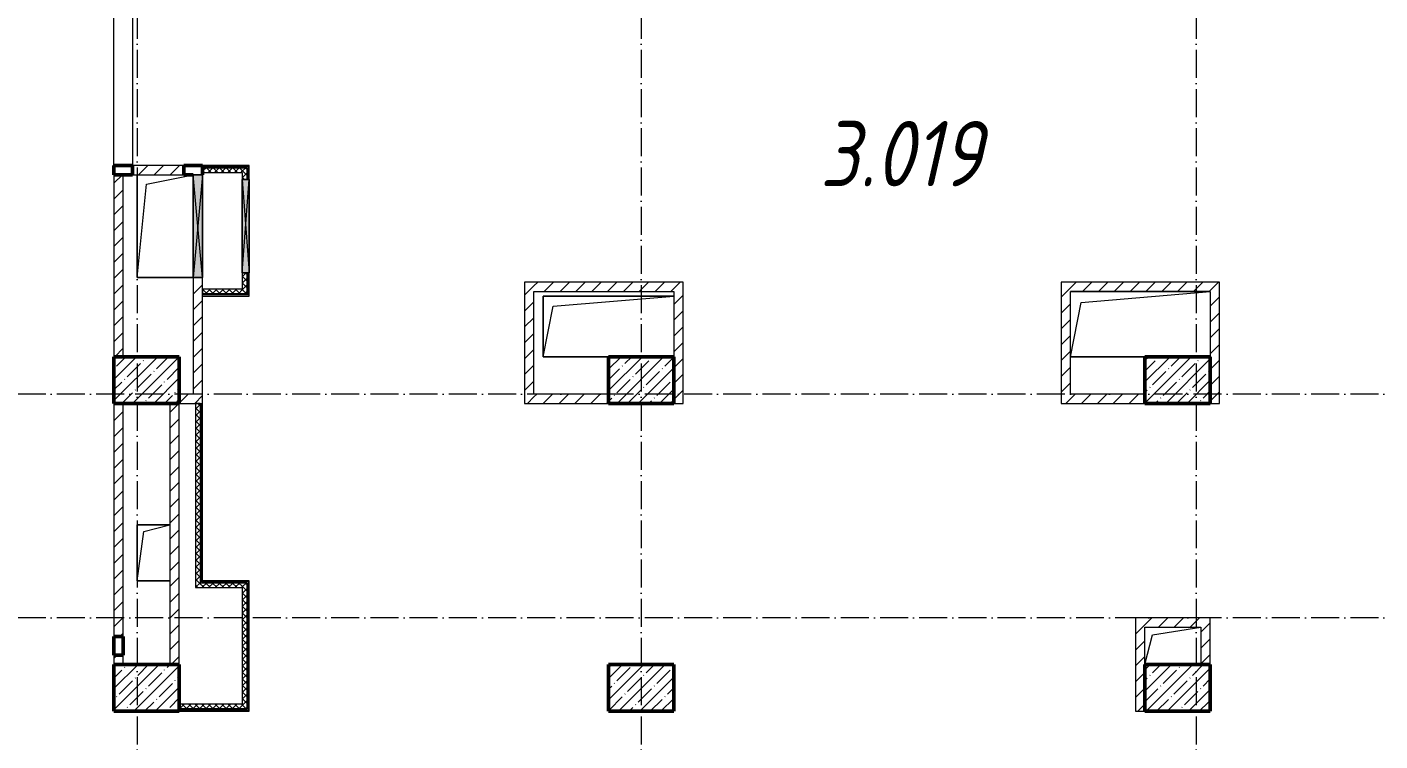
# Model space of a CAD drawing. Header units: millimetres. Extents: x -12989 to 629078, y -109036 to 555275.
# Drawn here: x 360339 to 374839, y -20600 to -12950 of the extents above; entities that cross this region are included whole.
import ezdxf

# ---------------------------------------------------------------- set-up
doc = ezdxf.new("R2010")
doc.units = ezdxf.units.MM
doc.linetypes.add('50_200_ШТРИХ_1Т_ш5_п1_п1_', pattern=[700, 500, -100, 0, -100])
for name, color, linetype, lineweight in [('4 -стяжа', 7, 'Continuous', 30), ('A-DETL-GENF-OTLN', 7, 'Continuous', 9), ('A-FLOR-____-OTLN', 7, 'Continuous', 9), ('A-GENM-____-OTLN', 7, 'Continuous', 9), ('A-GLAZ-____-OTLN', 7, 'Continuous', 9), ('A-WALL-____-MCUT', 7, 'Continuous', 13), ('A-WALL-____-MCUT-1', 7, 'Continuous', 9), ('A-WALL-____-PATT-1', 7, 'Continuous', 9), ('A-WALL-FNSH-MCUT-1', 7, 'Continuous', 9), ('I-WALL-____-OTLN', 7, 'Continuous', 9), ('S-COLS-____-MCUT', 7, 'Continuous', 50), ('S-COLS-____-OTLN', 7, 'Continuous', 9), ('S-GRID-____-OTLN-1', 7, '50_200_ШТРИХ_1Т_ш5_п1_п1_', 9), ('Марки помещений', 7, 'Continuous', 9)]:
    doc.layers.add(name, color=color, linetype=linetype, lineweight=lineweight)
doc.layers.add('A-WALL-____-PATT-3', color=9, linetype='Continuous', lineweight=9, true_color=0x808080)
doc.layers.get('4 -стяжа').off()
doc.styles.add('ISOCPEUR_I_2', font='isocpeui.ttf', dxfattribs={"width": 0.85, "height": 2.3})
pattern_1 = [(45, (283770.71, -86863.46), (-84.85281, 84.85281), [])]
pattern_2 = [(45, (283770.707, -86863.456), (-35.35534, 35.35534), []), (135, (283770.707, -86863.456), (-35.35534, -35.35534), [])]

# ---------------------------------------------------------------- blocks, each defined once
blk = doc.blocks.new('BSC_Колонна _Прямоугольная - 500х700-V128-АР1_План отверстий 3 этажа в осях 1-64_Ю-ЯЯ')
at = {"layer": 'S-COLS-____-OTLN'}
h = blk.add_hatch(dxfattribs=at)
h.set_pattern_fill('FP_133', color=256, style=0, pattern_type=2)
h.set_pattern_definition([(315, (-66831.04, 77850), (114.04925, 114.04925), []), (315, (-66831.04, 77735.95), (114.04925, 114.04925), [201.613, -40.323, 3.353, -36.97])])
h.paths.add_polyline_path([(-250, -350), (250, -350), (250, 350), (-250, 350), (-250, 96)], flags=0)
at = {"layer": 'S-COLS-____-MCUT'}
for p, q in [((250, 350), (-250, 350)), ((-250, 350), (-250, -350)), ((250, -350), (250, 350)), ((-250, -350), (250, -350))]:
    blk.add_line(p, q, dxfattribs=at)
blk = doc.blocks.new('BSC_Колонна _Прямоугольная - 500х700-V129-АР1_План отверстий 3 этажа в осях 1-64_Ю-ЯЯ')
at = {"layer": 'S-COLS-____-OTLN'}
h = blk.add_hatch(dxfattribs=at)
h.set_pattern_fill('FP_134', color=256, style=0, pattern_type=2)
h.set_pattern_definition([(315, (-66831.04, 83150), (114.04925, 114.04925), []), (315, (-66831.04, 83035.95), (114.04925, 114.04925), [201.613, -40.323, 3.353, -36.97])])
h.paths.add_polyline_path([(-250, -350), (250, -350), (250, 350), (-250, 350)], flags=0)
at = {"layer": 'S-COLS-____-MCUT'}
for p, q in [((250, 350), (-250, 350)), ((-250, 350), (-250, -350)), ((250, -350), (250, 350)), ((-250, -350), (250, -350))]:
    blk.add_line(p, q, dxfattribs=at)
blk = doc.blocks.new('BSC_Колонна _Прямоугольная - 500х700-V130-АР1_План отверстий 3 этажа в осях 1-64_Ю-ЯЯ')
at = {"layer": 'S-COLS-____-OTLN'}
h = blk.add_hatch(dxfattribs=at)
h.set_pattern_fill('FP_135', color=256, style=0, pattern_type=2)
h.set_pattern_definition([(315, (-66831.04, 88900), (114.04925, 114.04925), []), (315, (-66831.04, 88785.95), (114.04925, 114.04925), [201.613, -40.323, 3.353, -36.97])])
h.paths.add_polyline_path([(-250, -350), (250, -350), (250, 350), (-250, 350)], flags=0)
at = {"layer": 'S-COLS-____-MCUT'}
for p, q in [((250, 350), (-250, 350)), ((-250, 350), (-250, -350)), ((250, -350), (250, 350)), ((-250, -350), (250, -350))]:
    blk.add_line(p, q, dxfattribs=at)
blk = doc.blocks.new('BSC_Колонна _Прямоугольная - 500х700-V131-АР1_План отверстий 3 этажа в осях 1-64_Ю-ЯЯ')
at = {"layer": 'S-COLS-____-OTLN'}
h = blk.add_hatch(dxfattribs=at)
h.set_pattern_fill('FP_136', color=256, style=0, pattern_type=2)
h.set_pattern_definition([(315, (-70131.04, 77850), (114.04925, 114.04925), []), (315, (-70131.04, 77735.95), (114.04925, 114.04925), [201.613, -40.323, 3.353, -36.97])])
h.paths.add_polyline_path([(-250, -350), (250, -350), (250, 350), (-250, 350), (-250, 96)], flags=0)
at = {"layer": 'S-COLS-____-MCUT'}
for p, q in [((250, 350), (-250, 350)), ((-250, 350), (-250, -350)), ((250, -350), (250, 350)), ((-250, -350), (250, -350))]:
    blk.add_line(p, q, dxfattribs=at)
blk = doc.blocks.new('BSC_Колонна _Прямоугольная - 500х700-V132-АР1_План отверстий 3 этажа в осях 1-64_Ю-ЯЯ')
at = {"layer": 'S-COLS-____-OTLN'}
h = blk.add_hatch(dxfattribs=at)
h.set_pattern_fill('FP_137', color=256, style=0, pattern_type=2)
h.set_pattern_definition([(315, (-70131.04, 83150), (114.04925, 114.04925), []), (315, (-70131.04, 83035.95), (114.04925, 114.04925), [201.613, -40.323, 3.353, -36.97])])
h.paths.add_polyline_path([(-250, -350), (250, -350), (250, 350), (-250, 350)], flags=0)
at = {"layer": 'S-COLS-____-MCUT'}
for p, q in [((250, 350), (-250, 350)), ((-250, 350), (-250, -350)), ((250, -350), (250, 350)), ((-250, -350), (250, -350))]:
    blk.add_line(p, q, dxfattribs=at)
blk = doc.blocks.new('BSC_Колонна _Прямоугольная - 500х700-V133-АР1_План отверстий 3 этажа в осях 1-64_Ю-ЯЯ')
at = {"layer": 'S-COLS-____-OTLN'}
h = blk.add_hatch(dxfattribs=at)
h.set_pattern_fill('FP_138', color=256, style=0, pattern_type=2)
h.set_pattern_definition([(315, (-70131.04, 88900), (114.04925, 114.04925), []), (315, (-70131.04, 88785.95), (114.04925, 114.04925), [201.613, -40.323, 3.353, -36.97])])
h.paths.add_polyline_path([(-250, -350), (250, -350), (250, 350), (-250, 350)], flags=0)
at = {"layer": 'S-COLS-____-MCUT'}
for p, q in [((250, 350), (-250, 350)), ((-250, 350), (-250, -350)), ((250, -350), (250, 350)), ((-250, -350), (250, -350))]:
    blk.add_line(p, q, dxfattribs=at)
blk = doc.blocks.new('AR_Отверстие прямоугольное _в плите_ - AR_Отверстие прямоугольное _в плите_-30552531-АР1_План отверстий 3 этажа в осях 1-64_Ю-ЯЯ')
at = {"layer": 'A-GENM-____-OTLN'}
for p, q in [((-220, 120), (300, 200)), ((-300, -200), (-220, 120))]:
    blk.add_line(p, q, dxfattribs=at)
blk = doc.blocks.new('AR_Отверстие прямоугольное _в плите_ - AR_Отверстие прямоугольное _в плите_-30552533-АР1_План отверстий 3 этажа в осях 1-64_Ю-ЯЯ')
at = {"layer": 'A-GENM-____-OTLN'}
for p, q in [((175, 300), (-175, 300)), ((-175, 300), (-175, -300)), ((-105, 230), (175, 300)), ((-175, -300), (-105, 230)), ((-175, -300), (175, -300))]:
    blk.add_line(p, q, dxfattribs=at)
blk = doc.blocks.new('AR_Отверстие прямоугольное _в плите_ - AR_Отверстие прямоугольное _в плите_-30552713-АР1_План отверстий 3 этажа в осях 1-64_Ю-ЯЯ')
at = {"layer": 'A-GENM-____-OTLN'}
for p, q in [((-300, 550), (-300, -550)), ((-300, -550), (-200, 450)), ((-200, 450), (300, 550)), ((-300, -550), (300, -550))]:
    blk.add_line(p, q, dxfattribs=at)
blk = doc.blocks.new('AR_Отверстие прямоугольное _в плите_ - AR_Отверстие прямоугольное _в плите_-30552735-АР1_План отверстий 3 этажа в осях 1-64_Ю-ЯЯ')
at = {"layer": 'A-GENM-____-OTLN'}
for p, q in [((700, 325), (-700, 325)), ((-700, 325), (-700, -325)), ((-592, 217), (700, 325)), ((-700, -325), (-592, 217)), ((-700, -325), (0, -325))]:
    blk.add_line(p, q, dxfattribs=at)
blk = doc.blocks.new('AR_Отверстие прямоугольное _в плите_ - AR_Отверстие прямоугольное _в плите_-30552737-АР1_План отверстий 3 этажа в осях 1-64_Ю-ЯЯ')
at = {"layer": 'A-GENM-____-OTLN'}
for p, q in [((750, 350), (-750, 350)), ((-633, 233), (750, 350)), ((-750, -350), (-633, 233)), ((-750, -350), (50, -350))]:
    blk.add_line(p, q, dxfattribs=at)
blk = doc.blocks.new('BSC_Колонна _Прямоугольная1 - 200х100 _металл_-35191367-АР1_План отверстий 3 этажа в осях 1-64_Ю-ЯЯ')
at = {"layer": 'S-COLS-____-MCUT'}
for p, q in [((100, 50), (-100, 50)), ((-100, 50), (-100, -50)), ((100, -50), (100, 50)), ((-100, -50), (100, -50))]:
    blk.add_line(p, q, dxfattribs=at)
blk = doc.blocks.new('AR_Отверстие прямоугольное _в стене_ - AR_Отверстие прямоугольное _в стене__ОВ-36939483-АР1_План отверстий 3 этажа в осях 1-64_Ю-ЯЯ')
at = {"layer": 'A-GLAZ-____-OTLN'}
blk.add_hatch(color=256, dxfattribs=at).paths.add_polyline_path([(550, -50), (550, 50), (-550, 50), (-550, -50), (27, -50)], flags=0)
at = {"layer": 'A-DETL-GENF-OTLN'}
for p, q in [((-550, -50), (-550, 50)), ((-550, 50), (550, 50)), ((550, 50), (-550, -50)), ((-550, 50), (550, -50)), ((550, 50), (-550, 50)), ((-550, 50), (-550, -50)), ((550, 50), (550, -50)), ((550, -50), (550, 50)), ((550, -50), (-550, -50)), ((-550, -50), (550, -50))]:
    blk.add_line(p, q, dxfattribs=at)
blk = doc.blocks.new('AR_Отверстие прямоугольное _в стене__БезПР - AR_Отверстие прямоугольное _в стене__БезПР-36899796-АР1_План отверстий 3 этажа в осях 1-64_Ю-ЯЯ')
at = {"layer": 'A-GLAZ-____-OTLN'}
blk.add_hatch(color=256, dxfattribs=at).paths.add_polyline_path([(-500, -38), (500, -38), (500, 38), (-500, 38)], flags=0)
at = {"layer": 'A-DETL-GENF-OTLN'}
for p, q in [((-500, -38), (-500, 38)), ((-500, 38), (500, 38)), ((500, 38), (-500, -38)), ((-500, 38), (500, -38)), ((500, 38), (-500, 38)), ((-500, 38), (-500, -38)), ((500, 38), (500, -38)), ((500, -38), (500, 38)), ((500, -38), (-500, -38)), ((-500, -38), (500, -38))]:
    blk.add_line(p, q, dxfattribs=at)
at = {"layer": 'A-GLAZ-____-OTLN'}
blk.add_line((500, 38), (-500, 38), dxfattribs=at)
blk = doc.blocks.new('BSC_Колонна _Прямоугольная1 - 200х100 _металл_-V214-АР1_План отверстий 3 этажа в осях 1-64_Ю-ЯЯ')
at = {"layer": 'S-COLS-____-MCUT'}
for p, q in [((100, 50), (-100, 50)), ((-100, 50), (-100, -50)), ((100, -50), (100, 50)), ((-100, -50), (0, -50))]:
    blk.add_line(p, q, dxfattribs=at)
blk = doc.blocks.new('3эт')
at = {"layer": 'S-GRID-____-OTLN-1', "color": 251, "ltscale": 0.6, "true_color": 0x636466}
for p, q in [((361520.7, 4029.4), (361520.7, -46882.4)), ((366920.7, 4029.4), (366920.7, -46882.4)), ((372870.7, 4029.4), (372870.7, -46882.4)), ((387845.1, -16882.4), (333012.7, -16882.4)), ((387845.1, -19282.4), (279101.9, -19282.4))]:
    blk.add_line(p, q, dxfattribs=at)

msp = doc.modelspace()

# ---------------------------------------------------------------- hatches: boundary and pattern name
at = {"layer": 'A-WALL-____-PATT-1'}
h = msp.add_hatch(dxfattribs=at)
h.set_pattern_fill('FP_7', color=256, style=0, pattern_type=2)
h.set_pattern_definition(pattern_1)
h.paths.add_polyline_path([(361525.1101, -14532.4142), (362020.7074, -14532.4142), (362020.7074, -14432.4142), (361470.7074, -14432.4142), (361470.7074, -14532.4142)], flags=0)
h = msp.add_hatch(dxfattribs=at)
h.set_pattern_fill('FP_7', color=256, style=0, pattern_type=2)
h.set_pattern_definition(pattern_1)
h.paths.add_polyline_path([(361370.7074, -16482.4142), (361370.7074, -14532.4142), (361270.7074, -14532.4142), (361270.7074, -16482.4142)], flags=0)
h = msp.add_hatch(dxfattribs=at)
h.set_pattern_fill('FP_7', color=256, style=0, pattern_type=2)
h.set_pattern_definition(pattern_1)
h.paths.add_polyline_path([(362120.7074, -16882.4142), (362220.7074, -16882.4142), (362220.7074, -15632.4142), (362120.7074, -15632.4142), (362120.7074, -16724.1225)], flags=0)
h = msp.add_hatch(dxfattribs=at)
h.set_pattern_fill('FP_7', color=256, style=0, pattern_type=2)
h.set_pattern_definition(pattern_1)
h.paths.add_polyline_path([(365670.7074, -16982.4142), (365770.7074, -16982.4142), (365770.7074, -15682.4142), (365670.7074, -15682.4142)], flags=0)
h = msp.add_hatch(dxfattribs=at)
h.set_pattern_fill('FP_7', color=256, style=0, pattern_type=2)
h.set_pattern_definition(pattern_1)
h.paths.add_polyline_path([(367270.7074, -15782.4142), (367370.7074, -15782.4142), (367370.7074, -15682.4142), (365770.7074, -15682.4142), (365770.7074, -15782.4142)], flags=0)
h = msp.add_hatch(dxfattribs=at)
h.set_pattern_fill('FP_7', color=256, style=0, pattern_type=2)
h.set_pattern_definition(pattern_1)
h.paths.add_polyline_path([(367370.7074, -16982.4142), (367370.7074, -15782.4142), (367270.7074, -15782.4142), (367270.7074, -16982.4142)], flags=0)
h = msp.add_hatch(dxfattribs=at)
h.set_pattern_fill('FP_7', color=256, style=0, pattern_type=2)
h.set_pattern_definition(pattern_1)
h.paths.add_polyline_path([(371420.7074, -16982.4142), (371520.7074, -16982.4142), (371520.7074, -15682.4142), (371420.7074, -15682.4142)], flags=0)
h = msp.add_hatch(dxfattribs=at)
h.set_pattern_fill('FP_7', color=256, style=0, pattern_type=2)
h.set_pattern_definition(pattern_1)
h.paths.add_polyline_path([(373020.7074, -15782.4142), (373120.7074, -15782.4142), (373120.7074, -15682.4142), (371520.7074, -15682.4142), (371520.7074, -15782.4142), (372129.8959, -15782.4142)], flags=0)
h = msp.add_hatch(dxfattribs=at)
h.set_pattern_fill('FP_7', color=256, style=0, pattern_type=2)
h.set_pattern_definition(pattern_1)
h.paths.add_polyline_path([(373120.7074, -16982.4142), (373120.7074, -15782.4142), (373020.7074, -15782.4142), (373020.7074, -16982.4142)], flags=0)
h = msp.add_hatch(dxfattribs=at)
h.set_pattern_fill('FP_7', color=256, style=0, pattern_type=2)
h.set_pattern_definition(pattern_1)
h.paths.add_polyline_path([(361970.7074, -16982.4142), (362220.7074, -16982.4142), (362220.7074, -16882.4142), (361970.7074, -16882.4142)], flags=0)
h = msp.add_hatch(dxfattribs=at)
h.set_pattern_fill('FP_7', color=256, style=0, pattern_type=2)
h.set_pattern_definition(pattern_1)
h.paths.add_polyline_path([(366570.7074, -16982.4142), (366570.7074, -16882.4142), (365770.7074, -16882.4142), (365770.7074, -16982.4142)], flags=0)
h = msp.add_hatch(dxfattribs=at)
h.set_pattern_fill('FP_7', color=256, style=0, pattern_type=2)
h.set_pattern_definition(pattern_1)
h.paths.add_polyline_path([(372320.7074, -16982.4142), (372320.7074, -16882.4142), (371520.7074, -16882.4142), (371520.7074, -16982.4142), (372129.8959, -16982.4142)], flags=0)
h = msp.add_hatch(dxfattribs=at)
h.set_pattern_fill('FP_7', color=256, style=0, pattern_type=2)
h.set_pattern_definition(pattern_1)
h.paths.add_polyline_path([(361270.7074, -19782.4142), (361370.7074, -19782.4142), (361370.7074, -19682.4142), (361270.7074, -19682.4142)], flags=0)
h.paths.add_polyline_path([(361270.7074, -19482.4142), (361370.7074, -19482.4142), (361370.7074, -16982.4142), (361270.7074, -16982.4142)], flags=0)
h = msp.add_hatch(dxfattribs=at)
h.set_pattern_fill('FP_7', color=256, style=0, pattern_type=2)
h.set_pattern_definition(pattern_1)
h.paths.add_polyline_path([(361970.7074, -19782.4142), (361970.7074, -16982.4142), (361870.7074, -16982.4142), (361870.7074, -19782.4142)], flags=0)
h = msp.add_hatch(dxfattribs=at)
h.set_pattern_fill('FP_7', color=256, style=0, pattern_type=2)
h.set_pattern_definition(pattern_1)
h.paths.add_polyline_path([(372920.7074, -19382.4142), (373020.7074, -19382.4142), (373020.7074, -19282.4142), (372220.7074, -19282.4142), (372220.7074, -19382.4142), (372320.7074, -19382.4142)], flags=0)
h = msp.add_hatch(dxfattribs=at)
h.set_pattern_fill('FP_7', color=256, style=0, pattern_type=2)
h.set_pattern_definition(pattern_1)
h.paths.add_polyline_path([(372320.7074, -20282.4142), (372320.7074, -19382.4142), (372220.7074, -19382.4142), (372220.7074, -20282.4142)], flags=0)
h = msp.add_hatch(dxfattribs=at)
h.set_pattern_fill('FP_7', color=256, style=0, pattern_type=2)
h.set_pattern_definition(pattern_1)
h.paths.add_polyline_path([(373020.7074, -19782.4142), (373020.7074, -19382.4142), (372920.7074, -19382.4142), (372920.7074, -19782.4142)], flags=0)
at = {"layer": 'A-WALL-____-PATT-3'}
h = msp.add_hatch(dxfattribs=at)
h.set_pattern_fill('FP_10', color=256, style=0, pattern_type=2)
h.set_pattern_definition(pattern_2)
h.paths.add_polyline_path([(362220.7074, -14507.4142), (362645.7074, -14507.4142), (362645.7074, -14457.4142), (362220.7074, -14457.4142)], flags=0)
h = msp.add_hatch(dxfattribs=at)
h.set_pattern_fill('FP_10', color=256, style=0, pattern_type=2)
h.set_pattern_definition(pattern_2)
h.paths.add_polyline_path([(362695.7074, -20207.4142), (362695.7074, -18907.4142), (362645.7074, -18907.4142), (362645.7074, -20207.4142)], flags=0)
h.paths.add_polyline_path([(362645.7074, -15807.4142), (362695.7074, -15807.4142), (362695.7074, -15582.4142), (362645.7074, -15582.4142), (362645.7074, -15757.4142)], flags=0)
h.paths.add_polyline_path([(362690.8997, -14582.4142), (362695.7074, -14582.4142), (362695.7074, -14457.4142), (362645.7074, -14457.4142), (362645.7074, -14582.4142)], flags=0)
h = msp.add_hatch(dxfattribs=at)
h.set_pattern_fill('FP_10', color=256, style=0, pattern_type=2)
h.set_pattern_definition(pattern_2)
h.paths.add_polyline_path([(362645.7074, -15807.4142), (362645.7074, -15757.4142), (362220.7074, -15757.4142), (362220.7074, -15807.4142)], flags=0)
h = msp.add_hatch(dxfattribs=at)
h.set_pattern_fill('FP_10', color=256, style=0, pattern_type=2)
h.set_pattern_definition(pattern_2)
h.paths.add_polyline_path([(362145.7074, -18907.4142), (362195.7074, -18907.4142), (362195.7074, -16982.4142), (362145.7074, -16982.4142), (362145.7074, -18894.9142)], flags=0)
h = msp.add_hatch(dxfattribs=at)
h.set_pattern_fill('FP_10', color=256, style=0, pattern_type=2)
h.set_pattern_definition(pattern_2)
h.paths.add_polyline_path([(362645.7074, -18957.4142), (362645.7074, -18907.4142), (362145.7074, -18907.4142), (362145.7074, -18957.4142)], flags=0)
h = msp.add_hatch(dxfattribs=at)
h.set_pattern_fill('FP_10', color=256, style=0, pattern_type=2)
h.set_pattern_definition(pattern_2)
h.paths.add_polyline_path([(362695.7074, -20257.4142), (362695.7074, -20207.4142), (361970.7074, -20207.4142), (361970.7074, -20257.4142)], flags=0)

# ---------------------------------------------------------------- linework, layer by layer
at = {"layer": 'A-FLOR-____-OTLN'}
for p, q in [((361520.7074, -15632.4142), (361520.7074, -14532.4142)), ((362120.7074, -15632.4142), (361520.7074, -15632.4142)), ((371520.7074, -15782.7616), (373020.7074, -15782.7616)), ((365870.7074, -15832.4142), (367270.7074, -15832.4142)), ((365870.7074, -16482.4142), (365870.7074, -15832.4142)), ((366570.7074, -16482.4142), (365870.7074, -16482.4142)), ((372320.7074, -16482.7616), (371520.7074, -16482.7616)), ((361520.7074, -18284.78), (361870.7074, -18284.78)), ((361520.7074, -18884.78), (361520.7074, -18284.78)), ((361870.7074, -18884.78), (361520.7074, -18884.78))]:
    msp.add_line(p, q, dxfattribs=at)
at = {"layer": 'A-WALL-____-MCUT'}
for p, q in [((362220.7074, -14457.4142), (362695.7074, -14457.4142)), ((362695.7074, -14457.4142), (362695.7074, -14582.4142)), ((362220.7074, -14507.4142), (362645.7074, -14507.4142)), ((362645.7074, -14507.4142), (362645.7074, -14582.4142)), ((362645.7074, -15582.4142), (362645.7074, -15757.4142)), ((362695.7074, -15582.4142), (362695.7074, -15807.4142)), ((362645.7074, -15757.4142), (362220.7074, -15757.4142)), ((362220.7074, -15757.4142), (362220.7074, -15807.4142)), ((362695.7074, -15807.4142), (362220.7074, -15807.4142)), ((362195.7074, -16982.4142), (362145.7074, -16982.4142)), ((362145.7074, -16982.4142), (362145.7074, -18957.4142)), ((362195.7074, -16982.4142), (362195.7074, -18907.4142)), ((362145.7074, -18957.4142), (362645.7074, -18957.4142)), ((362695.7074, -18907.4142), (362195.7074, -18907.4142)), ((362645.7074, -18957.4142), (362645.7074, -20207.4142)), ((362695.7074, -18907.4142), (362695.7074, -20257.4142)), ((362645.7074, -20207.4142), (361970.7074, -20207.4142)), ((362695.7074, -20257.4142), (361970.7074, -20257.4142))]:
    msp.add_line(p, q, dxfattribs=at)
at = {"layer": 'A-WALL-____-MCUT-1'}
for p, q in [((362220.7074, -14444.9142), (362708.2074, -14444.9142)), ((362708.2074, -14444.9142), (362708.2074, -14582.4142)), ((362708.2074, -15582.4142), (362708.2074, -15819.9142)), ((362708.2074, -15819.9142), (362220.7074, -15819.9142)), ((362208.2074, -16982.4142), (362208.2074, -18894.9142)), ((362708.2074, -18894.9142), (362208.2074, -18894.9142)), ((362708.2074, -18894.9142), (362708.2074, -20269.9142)), ((362708.2074, -20269.9142), (361970.7074, -20269.9142))]:
    msp.add_line(p, q, dxfattribs=at)
at = {"layer": 'A-WALL-FNSH-MCUT-1'}
for p, q in [((362020.7074, -14432.4142), (361470.7074, -14432.4142)), ((362720.7074, -14432.4142), (362220.7074, -14432.4142)), ((362720.7074, -14582.4142), (362720.7074, -14432.4142)), ((361270.7074, -14532.4142), (361270.7074, -16482.4142)), ((361370.7074, -16482.4142), (361370.7074, -14532.4142)), ((361470.7074, -14532.4142), (362020.7074, -14532.4142)), ((362120.7074, -15632.4142), (362120.7074, -16882.4142)), ((362220.7074, -16982.4142), (362220.7074, -15632.4142)), ((362720.7074, -15832.4142), (362720.7074, -15582.4142)), ((365670.7074, -15682.4142), (365670.7074, -16982.4142)), ((367370.7074, -15682.4142), (365670.7074, -15682.4142)), ((365770.7074, -16882.4142), (365770.7074, -15782.4142)), ((365770.7074, -15782.4142), (367270.7074, -15782.4142)), ((367270.7074, -15782.4142), (367270.7074, -16482.4142)), ((367370.7074, -16982.4142), (367370.7074, -15682.4142)), ((371420.7074, -15682.4142), (371420.7074, -16982.4142)), ((373120.7074, -15682.4142), (371420.7074, -15682.4142)), ((371520.7074, -16882.4142), (371520.7074, -15782.4142)), ((371520.7074, -15782.4142), (373020.7074, -15782.4142)), ((373020.7074, -15782.4142), (373020.7074, -16482.4142)), ((373120.7074, -16982.4142), (373120.7074, -15682.4142)), ((362220.7074, -15832.4142), (362720.7074, -15832.4142)), ((362120.7074, -16882.4142), (361970.7074, -16882.4142)), ((366570.7074, -16882.4142), (365770.7074, -16882.4142)), ((372320.7074, -16882.4142), (371520.7074, -16882.4142)), ((361270.7074, -16982.4142), (361270.7074, -19482.4142)), ((361370.7074, -19482.4142), (361370.7074, -16982.4142)), ((361870.7074, -16982.4142), (361870.7074, -19782.4142)), ((361970.7074, -16982.4142), (362220.7074, -16982.4142)), ((361970.7074, -19782.4142), (361970.7074, -16982.4142)), ((362220.7074, -18882.4142), (362220.7074, -16982.4142)), ((365670.7074, -16982.4142), (366570.7074, -16982.4142)), ((367270.7074, -16982.4142), (367370.7074, -16982.4142)), ((371420.7074, -16982.4142), (372320.7074, -16982.4142)), ((373020.7074, -16982.4142), (373120.7074, -16982.4142)), ((362720.7074, -18882.4142), (362220.7074, -18882.4142)), ((362720.7074, -20282.4142), (362720.7074, -18882.4142)), ((373020.7074, -19282.4142), (372220.7074, -19282.4142)), ((372220.7074, -19282.4142), (372220.7074, -20282.4142)), ((373020.7074, -19782.4142), (373020.7074, -19282.4142)), ((372320.7074, -19382.4142), (372920.7074, -19382.4142)), ((372320.7074, -19782.4142), (372320.7074, -19382.4142)), ((372920.7074, -19382.4142), (372920.7074, -19782.4142)), ((361270.7074, -19682.4142), (361270.7074, -19782.4142)), ((361370.7074, -19782.4142), (361370.7074, -19682.4142)), ((361970.7074, -20282.4142), (362720.7074, -20282.4142)), ((372220.7074, -20282.4142), (372320.7074, -20282.4142))]:
    msp.add_line(p, q, dxfattribs=at)
at = {"layer": 'I-WALL-____-OTLN'}
for p, q in [((361270.7074, -14432.4142), (361270.7074, -12312.4142)), ((361470.7074, -12312.4142), (361470.7074, -14432.4142))]:
    msp.add_line(p, q, dxfattribs=at)

# ---------------------------------------------------------------- block references
at = {"layer": '4 -стяжа'}
msp.add_blockref('3эт', (0, 0), dxfattribs=at)
at = {"layer": 'A-GENM-____-OTLN'}
for name, p in [('AR_Отверстие прямоугольное _в плите_ - AR_Отверстие прямоугольное _в плите_-30552713-АР1_План отверстий 3 этажа в осях 1-64_Ю-ЯЯ', (361820.7074, -15082.4142)), ('AR_Отверстие прямоугольное _в плите_ - AR_Отверстие прямоугольное _в плите_-30552737-АР1_План отверстий 3 этажа в осях 1-64_Ю-ЯЯ', (372270.7074, -16132.7616)), ('AR_Отверстие прямоугольное _в плите_ - AR_Отверстие прямоугольное _в плите_-30552735-АР1_План отверстий 3 этажа в осях 1-64_Ю-ЯЯ', (366570.7074, -16157.4142)), ('AR_Отверстие прямоугольное _в плите_ - AR_Отверстие прямоугольное _в плите_-30552533-АР1_План отверстий 3 этажа в осях 1-64_Ю-ЯЯ', (361695.7074, -18584.78)), ('AR_Отверстие прямоугольное _в плите_ - AR_Отверстие прямоугольное _в плите_-30552531-АР1_План отверстий 3 этажа в осях 1-64_Ю-ЯЯ', (372620.7074, -19582.4142))]:
    msp.add_blockref(name, p, dxfattribs=at)
at = {"layer": 'A-GLAZ-____-OTLN'}
for name, p, rotation in [('AR_Отверстие прямоугольное _в стене_ - AR_Отверстие прямоугольное _в стене__ОВ-36939483-АР1_План отверстий 3 этажа в осях 1-64_Ю-ЯЯ', (362170.7074, -15082.4142), 270), ('AR_Отверстие прямоугольное _в стене__БезПР - AR_Отверстие прямоугольное _в стене__БезПР-36899796-АР1_План отверстий 3 этажа в осях 1-64_Ю-ЯЯ', (362683.2074, -15082.4142), 89.99999999999984)]:
    msp.add_blockref(name, p, dxfattribs=dict(at, rotation=rotation))
at = {"layer": 'S-COLS-____-OTLN'}
for name, p, rotation in [('BSC_Колонна _Прямоугольная1 - 200х100 _металл_-35191367-АР1_План отверстий 3 этажа в осях 1-64_Ю-ЯЯ', (361370.7074, -14482.4142), 180), ('BSC_Колонна _Прямоугольная - 500х700-V131-АР1_План отверстий 3 этажа в осях 1-64_Ю-ЯЯ', (361620.7074, -16732.4142), 89.9999999999999), ('BSC_Колонна _Прямоугольная - 500х700-V132-АР1_План отверстий 3 этажа в осях 1-64_Ю-ЯЯ', (366920.7074, -16732.4142), 89.9999999999999), ('BSC_Колонна _Прямоугольная - 500х700-V133-АР1_План отверстий 3 этажа в осях 1-64_Ю-ЯЯ', (372670.7074, -16732.4142), 89.9999999999999), ('BSC_Колонна _Прямоугольная1 - 200х100 _металл_-35191367-АР1_План отверстий 3 этажа в осях 1-64_Ю-ЯЯ', (361320.7074, -19582.4142), 270.0000000000001), ('BSC_Колонна _Прямоугольная - 500х700-V128-АР1_План отверстий 3 этажа в осях 1-64_Ю-ЯЯ', (361620.7074, -20032.4142), 89.9999999999999), ('BSC_Колонна _Прямоугольная - 500х700-V129-АР1_План отверстий 3 этажа в осях 1-64_Ю-ЯЯ', (366920.7074, -20032.4142), 89.9999999999999), ('BSC_Колонна _Прямоугольная - 500х700-V130-АР1_План отверстий 3 этажа в осях 1-64_Ю-ЯЯ', (372670.7074, -20032.4142), 89.9999999999999)]:
    msp.add_blockref(name, p, dxfattribs=dict(at, rotation=rotation))
msp.add_blockref('BSC_Колонна _Прямоугольная1 - 200х100 _металл_-V214-АР1_План отверстий 3 этажа в осях 1-64_Ю-ЯЯ', (362120.7074, -14482.4142), dxfattribs=at)

# ---------------------------------------------------------------- texts
at = {"layer": 'Марки помещений', "insert": (368835.9771, -13956.3698), "char_height": 700, "width": 737.5525, "attachment_point": 1, "style": 'ISOCPEUR_I_2'}
msp.add_mtext('3.019', dxfattribs=at)

doc.saveas('drawing.dxf')
